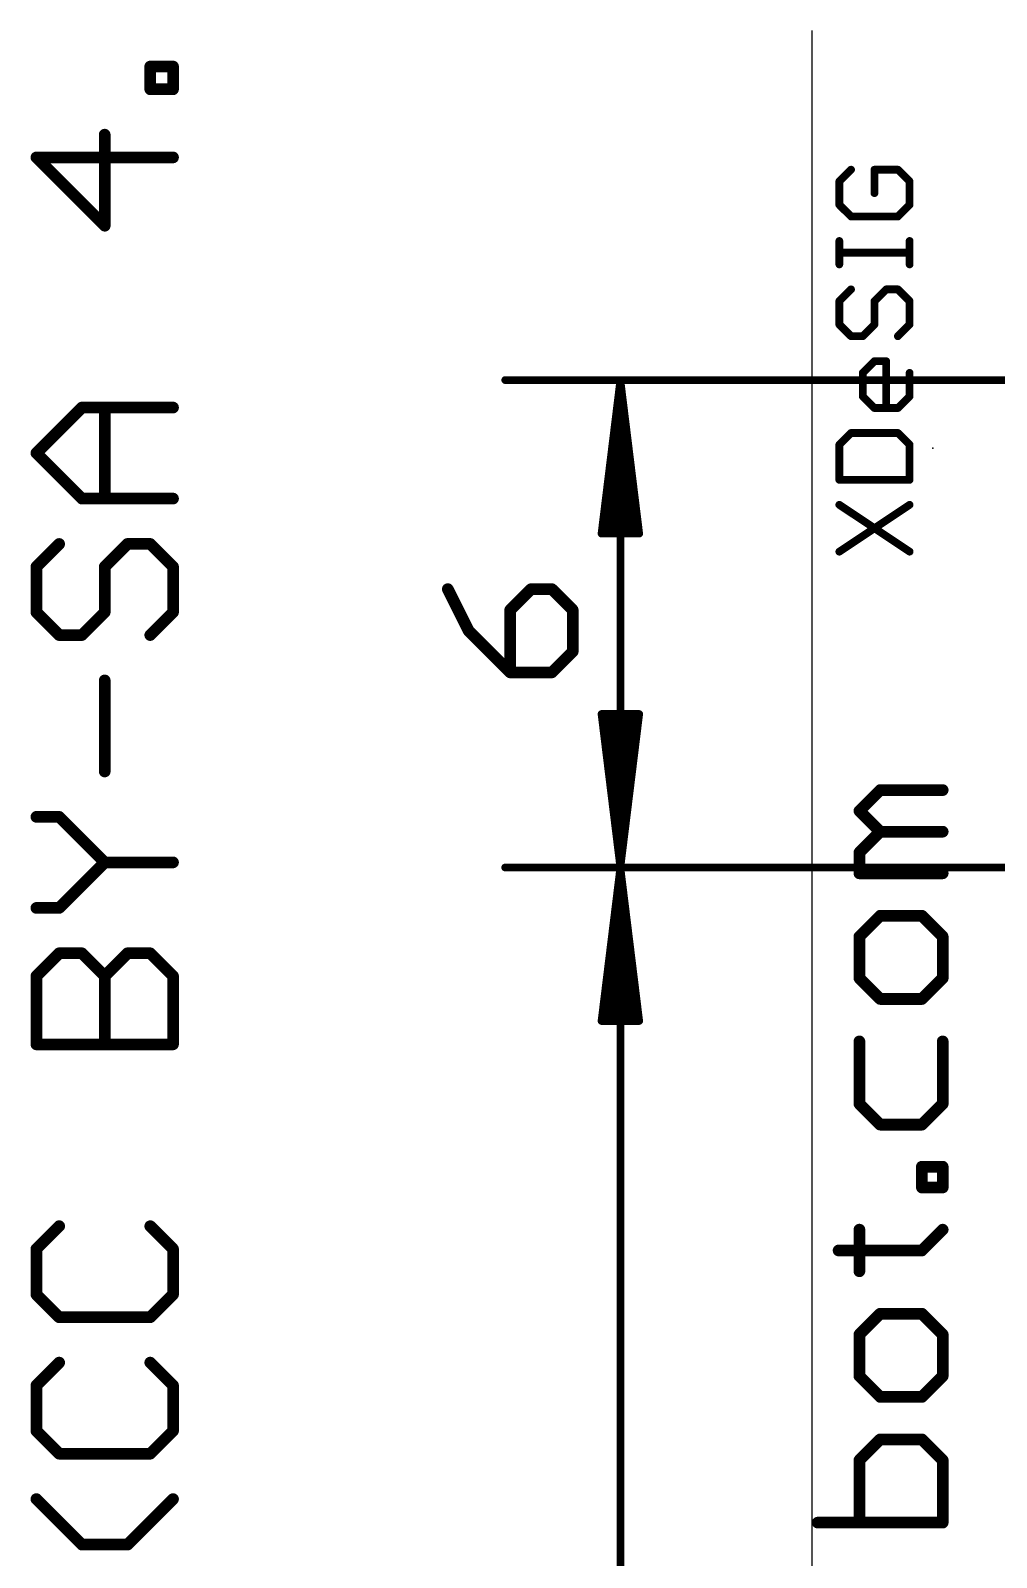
# Model space of a CAD drawing. Extents: x -10 to 70, y -21 to 116.
# Drawn here: x -10.18 to 2.4, y 80.11 to 100 of the extents above; entities that cross this region are included whole.
import ezdxf

# ---------------------------------------------------------------- set-up
doc = ezdxf.new("R2010")
doc.units = 0
for name, color, linetype in [('20', 7, 'CONTINUOUS'), ('21', 253, 'CONTINUOUS'), ('23', 7, 'CONTINUOUS'), ('47', 253, 'CONTINUOUS')]:
    doc.layers.add(name, color=color, linetype=linetype)

msp = doc.modelspace()

# ---------------------------------------------------------------- linework, layer by layer
at = {"layer": '20'}
msp.add_line((0, 51), (0, 100), dxfattribs=at)
at = {"layer": '21'}
for points, const_width in [([(0.5046, 98.1872), (0.352, 98.0346)], 0.1016), ([(0.352, 98.0346), (0.352, 97.7296)], 0.1016), ([(1.1147, 98.1872), (0.8096, 98.1872)], 0.1016), ([(0.8096, 98.1872), (0.8096, 97.8821)], 0.1016), ([(1.2672, 98.0346), (1.1147, 98.1872)], 0.1016), ([(1.2672, 97.7296), (1.2672, 98.0346)], 0.1016), ([(0.352, 97.7296), (0.5046, 97.5771)], 0.1016), ([(1.1147, 97.5771), (1.2672, 97.7296)], 0.1016), ([(0.5046, 97.5771), (1.1147, 97.5771)], 0.1016), ([(0.352, 96.9534), (0.352, 97.2584)], 0.1016), ([(1.2672, 96.9534), (1.2672, 97.2584)], 0.1016), ([(1.2672, 97.1059), (0.352, 97.1059)], 0.1016), ([(0.5046, 96.628), (0.352, 96.4754)], 0.1016), ([(0.8096, 96.4754), (0.9621, 96.628)], 0.1016), ([(0.9621, 96.628), (1.1147, 96.628)], 0.1016), ([(1.1147, 96.628), (1.2672, 96.4754)], 0.1016), ([(0.352, 96.4754), (0.352, 96.1704)], 0.1016), ([(0.8096, 96.1704), (0.8096, 96.4754)], 0.1016), ([(1.2672, 96.4754), (1.2672, 96.1704)], 0.1016), ([(0.352, 96.1704), (0.5046, 96.0179)], 0.1016), ([(0.6571, 96.0179), (0.8096, 96.1704)], 0.1016), ([(1.2672, 96.1704), (1.1147, 96.0179)], 0.1016), ([(0.5046, 96.0179), (0.6571, 96.0179)], 0.1016), ([(0.6571, 95.5399), (0.8096, 95.6925)], 0.1016), ([(0.8096, 95.6925), (0.9621, 95.6925)], 0.1016), ([(0.9621, 95.6925), (0.9621, 95.0823)], 0.1016), ([(0.6571, 95.2349), (0.6571, 95.5399)], 0.1016), ([(1.2672, 95.5399), (1.2672, 95.2349)], 0.1016), ([(0.8096, 95.0823), (0.6571, 95.2349)], 0.1016), ([(1.2672, 95.2349), (1.1147, 95.0823)], 0.1016), ([(1.1147, 95.0823), (0.8096, 95.0823)], 0.1016), ([(0.5046, 94.7569), (0.352, 94.6044)], 0.1016), ([(1.1147, 94.7569), (0.5046, 94.7569)], 0.1016), ([(1.2672, 94.6044), (1.1147, 94.7569)], 0.1016), ([(0.352, 94.6044), (0.352, 94.1468)], 0.1016), ([(1.2672, 94.1468), (1.2672, 94.6044)], 0.1016), ([(0.352, 94.1468), (1.2672, 94.1468)], 0.1016), ([(0.352, 93.2113), (1.2672, 93.8214)], 0.1016), ([(0.352, 93.8214), (1.2672, 93.2113)], 0.1016), ([(0.6136, 89.834), (0.8848, 90.1052)], 0.1524), ([(0.8848, 90.1052), (1.6983, 90.1052)], 0.1524), ([(0.8848, 89.5628), (0.6136, 89.834)], 0.1524), ([(0.6136, 89.2917), (0.8848, 89.5628)], 0.1524), ([(0.8848, 89.5628), (1.6983, 89.5628)], 0.1524), ([(0.6136, 89.0205), (0.6136, 89.2917)], 0.1524), ([(1.6983, 89.0205), (0.6136, 89.0205)], 0.1524), ([(0.8848, 88.468), (0.6136, 88.1968)], 0.1524), ([(1.4271, 88.468), (0.8848, 88.468)], 0.1524), ([(1.6983, 88.1968), (1.4271, 88.468)], 0.1524), ([(0.6136, 88.1968), (0.6136, 87.6545)], 0.1524), ([(1.6983, 87.6545), (1.6983, 88.1968)], 0.1524), ([(0.6136, 87.6545), (0.8848, 87.3834)], 0.1524), ([(1.4271, 87.3834), (1.6983, 87.6545)], 0.1524), ([(0.8848, 87.3834), (1.4271, 87.3834)], 0.1524), ([(0.6136, 86.8309), (0.6136, 86.0174)], 0.1524), ([(1.6983, 86.0174), (1.6983, 86.8309)], 0.1524), ([(0.6136, 86.0174), (0.8848, 85.7462)], 0.1524), ([(1.4271, 85.7462), (1.6983, 86.0174)], 0.1524), ([(0.8848, 85.7462), (1.4271, 85.7462)], 0.1524), ([(1.4271, 84.9276), (1.4271, 85.1988)], 0.1524), ([(1.4271, 85.1988), (1.6983, 85.1988)], 0.1524), ([(1.6983, 85.1988), (1.6983, 84.9276)], 0.1524), ([(1.6983, 84.9276), (1.4271, 84.9276)], 0.1524), ([(0.6136, 83.8362), (0.6136, 84.3785)], 0.1524), ([(1.4271, 84.1073), (1.6983, 84.3785)], 0.1524), ([(0.3425, 84.1073), (1.4271, 84.1073)], 0.1524), ([(0.8848, 83.2837), (0.6136, 83.0125)], 0.1524), ([(1.4271, 83.2837), (0.8848, 83.2837)], 0.1524), ([(1.6983, 83.0125), (1.4271, 83.2837)], 0.1524), ([(0.6136, 83.0125), (0.6136, 82.4702)], 0.1524), ([(1.6983, 82.4702), (1.6983, 83.0125)], 0.1524), ([(0.6136, 82.4702), (0.8848, 82.199)], 0.1524), ([(1.4271, 82.199), (1.6983, 82.4702)], 0.1524), ([(0.8848, 82.199), (1.4271, 82.199)], 0.1524), ([(0.8848, 81.6465), (0.6136, 81.3754)], 0.1524), ([(1.4271, 81.6465), (0.8848, 81.6465)], 0.1524), ([(1.6983, 81.3754), (1.4271, 81.6465)], 0.1524), ([(0.6136, 81.3754), (0.6136, 80.5619)], 0.1524), ([(1.6983, 80.5619), (1.6983, 81.3754)], 0.1524), ([(0.0713, 80.5619), (1.6983, 80.5619)], 0.1524)]:
    msp.add_lwpolyline(points, dxfattribs=dict(at, const_width=const_width))
for points, const_width in [([(0.3774, 98.0346, 1), (0.3266, 98.0346)], 0.0508), ([(0.3341, 98.0526, 1), (0.37, 98.0167)], 0.0508), ([(0.5225, 98.1692, 1), (0.4866, 98.2051)], 0.0508), ([(0.8096, 98.2126, 1), (0.8096, 98.1618)], 0.0508), ([(0.835, 98.1872, 1), (0.7842, 98.1872)], 0.0508), ([(1.1326, 98.2051, 1), (1.0967, 98.1692)], 0.0508), ([(1.1147, 98.1618, 1), (1.1147, 98.2126)], 0.0508), ([(1.2926, 98.0346, 1), (1.2418, 98.0346)], 0.0508), ([(1.2492, 98.0167, 1), (1.2852, 98.0526)], 0.0508), ([(0.7842, 97.8821, 1), (0.835, 97.8821)], 0.0508), ([(0.3266, 97.7296, 1), (0.3774, 97.7296)], 0.0508), ([(0.37, 97.7475, 1), (0.3341, 97.7116)], 0.0508), ([(1.2418, 97.7296, 1), (1.2926, 97.7296)], 0.0508), ([(1.2852, 97.7116, 1), (1.2492, 97.7475)], 0.0508), ([(0.5046, 97.6025, 1), (0.5046, 97.5517)], 0.0508), ([(0.4866, 97.5591, 1), (0.5225, 97.595)], 0.0508), ([(1.0967, 97.595, 1), (1.1326, 97.5591)], 0.0508), ([(1.1147, 97.5517, 1), (1.1147, 97.6025)], 0.0508), ([(0.3774, 97.2584, 1), (0.3266, 97.2584)], 0.0508), ([(1.2926, 97.2584, 1), (1.2418, 97.2584)], 0.0508), ([(0.352, 97.1313, 1), (0.352, 97.0805)], 0.0508), ([(1.2672, 97.0805, 1), (1.2672, 97.1313)], 0.0508), ([(0.3266, 96.9534, 1), (0.3774, 96.9534)], 0.0508), ([(1.2418, 96.9534, 1), (1.2926, 96.9534)], 0.0508), ([(0.5225, 96.61, 1), (0.4866, 96.6459)], 0.0508), ([(0.9621, 96.6534, 1), (0.9621, 96.6026)], 0.0508), ([(0.9801, 96.61, 1), (0.9442, 96.6459)], 0.0508), ([(1.1326, 96.6459, 1), (1.0967, 96.61)], 0.0508), ([(1.1147, 96.6026, 1), (1.1147, 96.6534)], 0.0508), ([(0.3774, 96.4754, 1), (0.3266, 96.4754)], 0.0508), ([(0.3341, 96.4934, 1), (0.37, 96.4575)], 0.0508), ([(0.835, 96.4754, 1), (0.7842, 96.4754)], 0.0508), ([(0.7916, 96.4934, 1), (0.8276, 96.4575)], 0.0508), ([(1.2926, 96.4754, 1), (1.2418, 96.4754)], 0.0508), ([(1.2492, 96.4575, 1), (1.2852, 96.4934)], 0.0508), ([(0.3266, 96.1704, 1), (0.3774, 96.1704)], 0.0508), ([(0.37, 96.1883, 1), (0.3341, 96.1524)], 0.0508), ([(0.7842, 96.1704, 1), (0.835, 96.1704)], 0.0508), ([(0.8276, 96.1524, 1), (0.7916, 96.1883)], 0.0508), ([(1.2418, 96.1704, 1), (1.2926, 96.1704)], 0.0508), ([(1.2852, 96.1524, 1), (1.2492, 96.1883)], 0.0508), ([(0.5046, 96.0433, 1), (0.5046, 95.9925)], 0.0508), ([(0.4866, 95.9999, 1), (0.5225, 96.0358)], 0.0508), ([(0.6391, 96.0358, 1), (0.675, 95.9999)], 0.0508), ([(0.6571, 95.9925, 1), (0.6571, 96.0433)], 0.0508), ([(1.0967, 96.0358, 1), (1.1326, 95.9999)], 0.0508), ([(0.8096, 95.7179, 1), (0.8096, 95.6671)], 0.0508), ([(0.8276, 95.6745, 1), (0.7916, 95.7104)], 0.0508), ([(0.9875, 95.6925, 1), (0.9367, 95.6925)], 0.0508), ([(0.9621, 95.6671, 1), (0.9621, 95.7179)], 0.0508), ([(0.6825, 95.5399, 1), (0.6317, 95.5399)], 0.0508), ([(0.6391, 95.5579, 1), (0.675, 95.522)], 0.0508), ([(1.2926, 95.5399, 1), (1.2418, 95.5399)], 0.0508), ([(0.675, 95.2528, 1), (0.6391, 95.2169)], 0.0508), ([(1.2852, 95.2169, 1), (1.2492, 95.2528)], 0.0508), ([(0.6317, 95.2349, 1), (0.6825, 95.2349)], 0.0508), ([(0.8096, 95.1077, 1), (0.8096, 95.0569)], 0.0508), ([(0.7916, 95.0644, 1), (0.8276, 95.1003)], 0.0508), ([(0.9367, 95.0823, 1), (0.9875, 95.0823)], 0.0508), ([(1.0967, 95.1003, 1), (1.1326, 95.0644)], 0.0508), ([(1.1147, 95.0569, 1), (1.1147, 95.1077)], 0.0508), ([(1.2418, 95.2349, 1), (1.2926, 95.2349)], 0.0508), ([(0.5046, 94.7823, 1), (0.5046, 94.7315)], 0.0508), ([(0.5225, 94.739, 1), (0.4866, 94.7749)], 0.0508), ([(1.1326, 94.7749, 1), (1.0967, 94.739)], 0.0508), ([(1.1147, 94.7315, 1), (1.1147, 94.7823)], 0.0508), ([(0.3774, 94.6044, 1), (0.3266, 94.6044)], 0.0508), ([(0.3341, 94.6224, 1), (0.37, 94.5864)], 0.0508), ([(1.2926, 94.6044, 1), (1.2418, 94.6044)], 0.0508), ([(1.2492, 94.5864, 1), (1.2852, 94.6224)], 0.0508), ([(0.352, 94.1722, 1), (0.352, 94.1214)], 0.0508), ([(0.3266, 94.1468, 1), (0.3774, 94.1468)], 0.0508), ([(1.2418, 94.1468, 1), (1.2926, 94.1468)], 0.0508), ([(1.2672, 94.1214, 1), (1.2672, 94.1722)], 0.0508), ([(0.3661, 93.8426, 1), (0.3379, 93.8003)], 0.0508), ([(1.2813, 93.8003, 1), (1.2531, 93.8426)], 0.0508), ([(0.3379, 93.2324, 1), (0.3661, 93.1902)], 0.0508), ([(1.2531, 93.1902, 1), (1.2813, 93.2324)], 0.0508), ([(0.8848, 90.1433, 1), (0.8848, 90.0671)], 0.0762), ([(0.9117, 90.0782, 1), (0.8579, 90.1321)], 0.0762), ([(1.6983, 90.0671, 1), (1.6983, 90.1433)], 0.0762), ([(0.6406, 89.8609, 1), (0.5867, 89.8071)], 0.0762), ([(0.5867, 89.8609, 1), (0.6406, 89.8071)], 0.0762), ([(0.8848, 89.6009, 1), (0.8848, 89.5247)], 0.0762), ([(0.9117, 89.5359, 1), (0.8579, 89.5898)], 0.0762), ([(0.8579, 89.5359, 1), (0.9117, 89.5898)], 0.0762), ([(1.6983, 89.5247, 1), (1.6983, 89.6009)], 0.0762), ([(0.6517, 89.2917, 1), (0.5755, 89.2917)], 0.0762), ([(0.5867, 89.3186, 1), (0.6406, 89.2647)], 0.0762), ([(0.6136, 89.0586, 1), (0.6136, 88.9824)], 0.0762), ([(0.5755, 89.0205, 1), (0.6517, 89.0205)], 0.0762), ([(1.6983, 88.9824, 1), (1.6983, 89.0586)], 0.0762), ([(0.8848, 88.5061, 1), (0.8848, 88.4299)], 0.0762), ([(0.9117, 88.4411, 1), (0.8579, 88.495)], 0.0762), ([(1.4541, 88.4949, 1), (1.4002, 88.4411)], 0.0762), ([(1.4271, 88.4299, 1), (1.4271, 88.5061)], 0.0762), ([(0.6517, 88.1968, 1), (0.5755, 88.1968)], 0.0762), ([(0.5867, 88.2238, 1), (0.6406, 88.1699)], 0.0762), ([(1.7364, 88.1968, 1), (1.6602, 88.1968)], 0.0762), ([(1.6714, 88.1699, 1), (1.7252, 88.2238)], 0.0762), ([(0.6406, 87.6815, 1), (0.5867, 87.6276)], 0.0762), ([(1.7252, 87.6276, 1), (1.6714, 87.6815)], 0.0762), ([(0.5755, 87.6545, 1), (0.6517, 87.6545)], 0.0762), ([(1.6602, 87.6545, 1), (1.7364, 87.6545)], 0.0762), ([(0.8848, 87.4215, 1), (0.8848, 87.3453)], 0.0762), ([(0.8579, 87.3564, 1), (0.9117, 87.4103)], 0.0762), ([(1.4002, 87.4103, 1), (1.4541, 87.3564)], 0.0762), ([(1.4271, 87.3453, 1), (1.4271, 87.4215)], 0.0762), ([(0.6517, 86.8309, 1), (0.5755, 86.8309)], 0.0762), ([(1.7364, 86.8309, 1), (1.6602, 86.8309)], 0.0762), ([(0.6406, 86.0443, 1), (0.5867, 85.9904)], 0.0762), ([(0.5755, 86.0174, 1), (0.6517, 86.0174)], 0.0762), ([(1.6602, 86.0174, 1), (1.7364, 86.0174)], 0.0762), ([(1.7252, 85.9904, 1), (1.6714, 86.0443)], 0.0762), ([(0.8848, 85.7843, 1), (0.8848, 85.7081)], 0.0762), ([(0.8579, 85.7193, 1), (0.9117, 85.7731)], 0.0762), ([(1.4002, 85.7731, 1), (1.4541, 85.7193)], 0.0762), ([(1.4271, 85.7081, 1), (1.4271, 85.7843)], 0.0762), ([(1.4652, 85.1988, 1), (1.389, 85.1988)], 0.0762), ([(1.4271, 85.2369, 1), (1.4271, 85.1607)], 0.0762), ([(1.7364, 85.1988, 1), (1.6602, 85.1988)], 0.0762), ([(1.6983, 85.1607, 1), (1.6983, 85.2369)], 0.0762), ([(1.4271, 84.9657, 1), (1.4271, 84.8895)], 0.0762), ([(1.389, 84.9276, 1), (1.4652, 84.9276)], 0.0762), ([(1.6602, 84.9276, 1), (1.7364, 84.9276)], 0.0762), ([(1.6983, 84.8895, 1), (1.6983, 84.9657)], 0.0762), ([(0.6517, 84.3785, 1), (0.5755, 84.3785)], 0.0762), ([(1.7252, 84.3516, 1), (1.6714, 84.4054)], 0.0762), ([(0.3425, 84.1454, 1), (0.3425, 84.0692)], 0.0762), ([(1.4002, 84.1343, 1), (1.4541, 84.0804)], 0.0762), ([(1.4271, 84.0692, 1), (1.4271, 84.1454)], 0.0762), ([(0.5755, 83.8362, 1), (0.6517, 83.8362)], 0.0762), ([(0.8848, 83.3218, 1), (0.8848, 83.2456)], 0.0762), ([(0.9117, 83.2567, 1), (0.8579, 83.3106)], 0.0762), ([(1.4541, 83.3106, 1), (1.4002, 83.2567)], 0.0762), ([(1.4271, 83.2456, 1), (1.4271, 83.3218)], 0.0762), ([(0.6517, 83.0125, 1), (0.5755, 83.0125)], 0.0762), ([(0.5867, 83.0395, 1), (0.6406, 82.9856)], 0.0762), ([(1.7364, 83.0125, 1), (1.6602, 83.0125)], 0.0762), ([(1.6714, 82.9856, 1), (1.7252, 83.0395)], 0.0762), ([(0.6406, 82.4971, 1), (0.5867, 82.4432)], 0.0762), ([(0.5755, 82.4702, 1), (0.6517, 82.4702)], 0.0762), ([(1.6602, 82.4702, 1), (1.7364, 82.4702)], 0.0762), ([(1.7252, 82.4432, 1), (1.6714, 82.4971)], 0.0762), ([(0.8848, 82.2371, 1), (0.8848, 82.1609)], 0.0762), ([(0.8579, 82.1721, 1), (0.9117, 82.226)], 0.0762), ([(1.4002, 82.226, 1), (1.4541, 82.1721)], 0.0762), ([(1.4271, 82.1609, 1), (1.4271, 82.2371)], 0.0762), ([(0.8848, 81.6846, 1), (0.8848, 81.6084)], 0.0762), ([(0.9117, 81.6196, 1), (0.8579, 81.6735)], 0.0762), ([(1.4541, 81.6735, 1), (1.4002, 81.6196)], 0.0762), ([(1.4271, 81.6084, 1), (1.4271, 81.6846)], 0.0762), ([(0.6517, 81.3754, 1), (0.5755, 81.3754)], 0.0762), ([(0.5867, 81.4023, 1), (0.6406, 81.3484)], 0.0762), ([(1.7364, 81.3754, 1), (1.6602, 81.3754)], 0.0762), ([(1.6714, 81.3484, 1), (1.7252, 81.4023)], 0.0762), ([(0.0713, 80.6, 1), (0.0713, 80.5238)], 0.0762), ([(0.5755, 80.5619, 1), (0.6517, 80.5619)], 0.0762), ([(1.6602, 80.5619, 1), (1.7364, 80.5619)], 0.0762), ([(1.6983, 80.5238, 1), (1.6983, 80.6)], 0.0762)]:
    msp.add_lwpolyline(points, format="xyb", dxfattribs=dict(at, const_width=const_width))
at = {"layer": '23'}
msp.add_point((1.572, 94.5575), dxfattribs=at)
at = {"layer": '47'}
for points, const_width in [([(-8.6228, 99.2347), (-8.6228, 99.5313)], 0.1524), ([(-8.6228, 99.5313), (-8.3262, 99.5313)], 0.1524), ([(-8.3262, 99.5313), (-8.3262, 99.2347)], 0.1524), ([(-8.3262, 99.2347), (-8.6228, 99.2347)], 0.1524), ([(-9.216, 97.4573), (-9.216, 98.6436)], 0.1524), ([(-8.3262, 98.347), (-10.1057, 98.347)], 0.1524), ([(-10.1057, 98.347), (-9.216, 97.4573)], 0.1524), ([(43.7995, 95.4465), (-4, 95.4465)], 0.1), ([(-2.5, 95.4465), (-2.7456, 93.4465)], 0.1), ([(-2.5, 95.4465), (-2.7, 93.4465)], 0.1), ([(-2.5, 95.4465), (-2.6, 93.4465)], 0.1), ([(-2.5, 89.0965), (-2.5, 95.4465)], 0.1), ([(-2.2544, 93.4465), (-2.5, 95.4465)], 0.1), ([(-2.4, 93.4465), (-2.5, 95.4465)], 0.1), ([(-2.3, 93.4465), (-2.5, 95.4465)], 0.1), ([(-10.1057, 94.4955), (-9.5125, 95.0886)], 0.1524), ([(-9.5125, 95.0886), (-8.3262, 95.0886)], 0.1524), ([(-9.216, 93.9023), (-9.216, 95.0886)], 0.1524), ([(-9.5125, 93.9023), (-10.1057, 94.4955)], 0.1524), ([(-8.3262, 93.9023), (-9.5125, 93.9023)], 0.1524), ([(-2.7456, 93.4465), (-2.2544, 93.4465)], 0.1), ([(-9.8091, 93.3111), (-10.1057, 93.0146)], 0.1524), ([(-9.216, 93.0146), (-8.9194, 93.3111)], 0.1524), ([(-8.9194, 93.3111), (-8.6228, 93.3111)], 0.1524), ([(-8.6228, 93.3111), (-8.3262, 93.0146)], 0.1524), ([(-10.1057, 93.0146), (-10.1057, 92.4214)], 0.1524), ([(-9.216, 92.4214), (-9.216, 93.0146)], 0.1524), ([(-8.3262, 93.0146), (-8.3262, 92.4214)], 0.1524), ([(-4.7477, 92.7228), (-4.4765, 92.1804)], 0.1524), ([(-3.663, 92.7228), (-3.9342, 92.4516)], 0.1524), ([(-3.3919, 92.7228), (-3.663, 92.7228)], 0.1524), ([(-3.1207, 92.4516), (-3.3919, 92.7228)], 0.1524), ([(-3.9342, 92.4516), (-3.9342, 91.6381)], 0.1524), ([(-3.1207, 91.9093), (-3.1207, 92.4516)], 0.1524), ([(-10.1057, 92.4214), (-9.8091, 92.1248)], 0.1524), ([(-9.5125, 92.1248), (-9.216, 92.4214)], 0.1524), ([(-8.3262, 92.4214), (-8.6228, 92.1248)], 0.1524), ([(-9.8091, 92.1248), (-9.5125, 92.1248)], 0.1524), ([(-4.4765, 92.1804), (-3.9342, 91.6381)], 0.1524), ([(-3.3919, 91.6381), (-3.1207, 91.9093)], 0.1524), ([(-3.9342, 91.6381), (-3.3919, 91.6381)], 0.1524), ([(-9.216, 90.3473), (-9.216, 91.5337)], 0.1524), ([(-2.5, 89.0965), (-2.7456, 91.0965)], 0.1), ([(-2.7456, 91.0965), (-2.2544, 91.0965)], 0.1), ([(-2.5, 89.0965), (-2.7, 91.0965)], 0.1), ([(-2.5, 89.0965), (-2.6, 91.0965)], 0.1), ([(-2.2544, 91.0965), (-2.5, 89.0965)], 0.1), ([(-2.4, 91.0965), (-2.5, 89.0965)], 0.1), ([(-2.3, 91.0965), (-2.5, 89.0965)], 0.1), ([(-9.8091, 89.7562), (-10.1057, 89.7562)], 0.1524), ([(-9.216, 89.163), (-9.8091, 89.7562)], 0.1524), ([(-9.8091, 88.5698), (-9.216, 89.163)], 0.1524), ([(-9.216, 89.163), (-8.3262, 89.163)], 0.1524), ([(5.6995, 89.0965), (-4, 89.0965)], 0.1), ([(5.6995, 89.0965), (-4, 89.0965)], 0.1), ([(-2.5, 89.0965), (-2.7456, 87.0965)], 0.1), ([(-2.5, 89.0965), (-2.7, 87.0965)], 0.1), ([(-2.5, 89.0965), (-2.6, 87.0965)], 0.1), ([(-2.5, 55.33), (-2.5, 89.0965)], 0.1), ([(-2.2544, 87.0965), (-2.5, 89.0965)], 0.1), ([(-2.4, 87.0965), (-2.5, 89.0965)], 0.1), ([(-2.3, 87.0965), (-2.5, 89.0965)], 0.1), ([(-10.1057, 88.5698), (-9.8091, 88.5698)], 0.1524), ([(-10.1057, 87.6821), (-9.8091, 87.9787)], 0.1524), ([(-9.8091, 87.9787), (-9.5125, 87.9787)], 0.1524), ([(-9.5125, 87.9787), (-9.216, 87.6821)], 0.1524), ([(-9.216, 87.6821), (-8.9194, 87.9787)], 0.1524), ([(-8.9194, 87.9787), (-8.6228, 87.9787)], 0.1524), ([(-8.6228, 87.9787), (-8.3262, 87.6821)], 0.1524), ([(-10.1057, 86.7923), (-10.1057, 87.6821)], 0.1524), ([(-9.216, 86.7923), (-9.216, 87.6821)], 0.1524), ([(-8.3262, 87.6821), (-8.3262, 86.7923)], 0.1524), ([(-2.7456, 87.0965), (-2.2544, 87.0965)], 0.1), ([(-8.3262, 86.7923), (-10.1057, 86.7923)], 0.1524), ([(-9.8091, 84.4237), (-10.1057, 84.1271)], 0.1524), ([(-8.3262, 84.1271), (-8.6228, 84.4237)], 0.1524), ([(-10.1057, 84.1271), (-10.1057, 83.534)], 0.1524), ([(-8.3262, 83.534), (-8.3262, 84.1271)], 0.1524), ([(-10.1057, 83.534), (-9.8091, 83.2374)], 0.1524), ([(-8.6228, 83.2374), (-8.3262, 83.534)], 0.1524), ([(-9.8091, 83.2374), (-8.6228, 83.2374)], 0.1524), ([(-9.8091, 82.6462), (-10.1057, 82.3497)], 0.1524), ([(-8.3262, 82.3497), (-8.6228, 82.6462)], 0.1524), ([(-10.1057, 82.3497), (-10.1057, 81.7565)], 0.1524), ([(-8.3262, 81.7565), (-8.3262, 82.3497)], 0.1524), ([(-10.1057, 81.7565), (-9.8091, 81.4599)], 0.1524), ([(-8.6228, 81.4599), (-8.3262, 81.7565)], 0.1524), ([(-9.8091, 81.4599), (-8.6228, 81.4599)], 0.1524), ([(-9.5125, 80.2749), (-10.1057, 80.8681)], 0.1524), ([(-8.3262, 80.8681), (-8.9194, 80.2749)], 0.1524), ([(-8.9194, 80.2749), (-9.5125, 80.2749)], 0.1524)]:
    msp.add_lwpolyline(points, dxfattribs=dict(at, const_width=const_width))
for points, const_width in [([(-8.5847, 99.5313, 1), (-8.6609, 99.5313)], 0.0762), ([(-8.6228, 99.5694, 1), (-8.6228, 99.4932)], 0.0762), ([(-8.2881, 99.5313, 1), (-8.3643, 99.5313)], 0.0762), ([(-8.3262, 99.4932, 1), (-8.3262, 99.5694)], 0.0762), ([(-8.6228, 99.2728, 1), (-8.6228, 99.1966)], 0.0762), ([(-8.6609, 99.2347, 1), (-8.5847, 99.2347)], 0.0762), ([(-8.3643, 99.2347, 1), (-8.2881, 99.2347)], 0.0762), ([(-8.3262, 99.1966, 1), (-8.3262, 99.2728)], 0.0762), ([(-9.1779, 98.6436, 1), (-9.2541, 98.6436)], 0.0762), ([(-10.0788, 98.374, 1), (-10.1327, 98.3201)], 0.0762), ([(-10.1057, 98.3851, 1), (-10.1057, 98.3089)], 0.0762), ([(-8.3262, 98.3089, 1), (-8.3262, 98.3851)], 0.0762), ([(-9.2541, 97.4573, 1), (-9.1779, 97.4573)], 0.0762), ([(-9.2429, 97.4303, 1), (-9.189, 97.4842)], 0.0762), ([(-4, 95.4715, 1), (-4, 95.4215)], 0.05), ([(-2.475, 95.4465, 1), (-2.525, 95.4465)], 0.05), ([(-2.4752, 95.4495, 1), (-2.5248, 95.4435)], 0.05), ([(-2.475, 95.4453, 1), (-2.525, 95.4477)], 0.05), ([(-2.475, 95.4477, 1), (-2.525, 95.4453)], 0.05), ([(-2.4751, 95.449, 1), (-2.5249, 95.444)], 0.05), ([(-2.4751, 95.444, 1), (-2.5249, 95.449)], 0.05), ([(-2.4752, 95.4435, 1), (-2.5248, 95.4495)], 0.05), ([(-9.5125, 95.1267, 1), (-9.5125, 95.0505)], 0.0762), ([(-9.4856, 95.0617, 1), (-9.5395, 95.1156)], 0.0762), ([(-9.1779, 95.0886, 1), (-9.2541, 95.0886)], 0.0762), ([(-8.3262, 95.0505, 1), (-8.3262, 95.1267)], 0.0762), ([(-10.0788, 94.5224, 1), (-10.1327, 94.4685)], 0.0762), ([(-10.1327, 94.5224, 1), (-10.0788, 94.4685)], 0.0762), ([(-9.5125, 93.9404, 1), (-9.5125, 93.8642)], 0.0762), ([(-9.5395, 93.8753, 1), (-9.4856, 93.9292)], 0.0762), ([(-9.2541, 93.9023, 1), (-9.1779, 93.9023)], 0.0762), ([(-8.3262, 93.8642, 1), (-8.3262, 93.9404)], 0.0762), ([(-2.7456, 93.4715, 1), (-2.7456, 93.4215)], 0.05), ([(-2.2544, 93.4215, 1), (-2.2544, 93.4715)], 0.05), ([(-9.7822, 93.2842, 1), (-9.8361, 93.3381)], 0.0762), ([(-8.9194, 93.3492, 1), (-8.9194, 93.273)], 0.0762), ([(-8.8924, 93.2842, 1), (-8.9463, 93.3381)], 0.0762), ([(-8.5958, 93.3381, 1), (-8.6497, 93.2842)], 0.0762), ([(-8.6228, 93.273, 1), (-8.6228, 93.3492)], 0.0762), ([(-2.7704, 93.4495, 1), (-2.7208, 93.4435)], 0.05), ([(-2.7249, 93.449, 1), (-2.6751, 93.444)], 0.05), ([(-2.625, 93.4477, 1), (-2.575, 93.4453)], 0.05), ([(-2.425, 93.4453, 1), (-2.375, 93.4477)], 0.05), ([(-2.3249, 93.444, 1), (-2.2751, 93.449)], 0.05), ([(-2.2792, 93.4435, 1), (-2.2296, 93.4495)], 0.05), ([(-10.1327, 93.0415, 1), (-10.0788, 92.9876)], 0.0762), ([(-10.0676, 93.0146, 1), (-10.1438, 93.0146)], 0.0762), ([(-9.1779, 93.0146, 1), (-9.2541, 93.0146)], 0.0762), ([(-9.2429, 93.0415, 1), (-9.189, 92.9876)], 0.0762), ([(-8.2881, 93.0146, 1), (-8.3643, 93.0146)], 0.0762), ([(-8.3531, 92.9876, 1), (-8.2993, 93.0415)], 0.0762), ([(-4.7136, 92.7398, 1), (-4.7818, 92.7057)], 0.0762), ([(-3.663, 92.7609, 1), (-3.663, 92.6847)], 0.0762), ([(-3.6361, 92.6958, 1), (-3.69, 92.7497)], 0.0762), ([(-3.3649, 92.7497, 1), (-3.4188, 92.6958)], 0.0762), ([(-3.3919, 92.6847, 1), (-3.3919, 92.7609)], 0.0762), ([(-3.8961, 92.4516, 1), (-3.9723, 92.4516)], 0.0762), ([(-3.9611, 92.4785, 1), (-3.9073, 92.4246)], 0.0762), ([(-3.0826, 92.4516, 1), (-3.1588, 92.4516)], 0.0762), ([(-3.1476, 92.4246, 1), (-3.0938, 92.4785)], 0.0762), ([(-10.0788, 92.4483, 1), (-10.1327, 92.3944)], 0.0762), ([(-10.1438, 92.4214, 1), (-10.0676, 92.4214)], 0.0762), ([(-9.2541, 92.4214, 1), (-9.1779, 92.4214)], 0.0762), ([(-9.189, 92.3944, 1), (-9.2429, 92.4483)], 0.0762), ([(-8.3643, 92.4214, 1), (-8.2881, 92.4214)], 0.0762), ([(-8.2993, 92.3944, 1), (-8.3531, 92.4483)], 0.0762), ([(-9.8091, 92.1629, 1), (-9.8091, 92.0867)], 0.0762), ([(-9.8361, 92.0979, 1), (-9.7822, 92.1517)], 0.0762), ([(-9.5395, 92.1517, 1), (-9.4856, 92.0979)], 0.0762), ([(-9.5125, 92.0867, 1), (-9.5125, 92.1629)], 0.0762), ([(-8.6497, 92.1517, 1), (-8.5958, 92.0979)], 0.0762), ([(-4.4496, 92.2074, 1), (-4.5035, 92.1535)], 0.0762), ([(-4.5106, 92.1634, 1), (-4.4424, 92.1975)], 0.0762), ([(-3.1588, 91.9093, 1), (-3.0826, 91.9093)], 0.0762), ([(-3.0938, 91.8823, 1), (-3.1476, 91.9362)], 0.0762), ([(-3.9342, 91.6762, 1), (-3.9342, 91.6)], 0.0762), ([(-3.9611, 91.6112, 1), (-3.9073, 91.665)], 0.0762), ([(-3.4188, 91.665, 1), (-3.3649, 91.6112)], 0.0762), ([(-3.3919, 91.6, 1), (-3.3919, 91.6762)], 0.0762), ([(-9.1779, 91.5337, 1), (-9.2541, 91.5337)], 0.0762), ([(-3.9723, 91.6381, 1), (-3.8961, 91.6381)], 0.0762), ([(-2.7208, 91.0995, 1), (-2.7704, 91.0935)], 0.05), ([(-2.7456, 91.1215, 1), (-2.7456, 91.0715)], 0.05), ([(-2.6751, 91.099, 1), (-2.7249, 91.094)], 0.05), ([(-2.575, 91.0977, 1), (-2.625, 91.0953)], 0.05), ([(-2.375, 91.0953, 1), (-2.425, 91.0977)], 0.05), ([(-2.2751, 91.094, 1), (-2.3249, 91.099)], 0.05), ([(-2.2296, 91.0935, 1), (-2.2792, 91.0995)], 0.05), ([(-2.2544, 91.0715, 1), (-2.2544, 91.1215)], 0.05), ([(-9.2541, 90.3473, 1), (-9.1779, 90.3473)], 0.0762), ([(-10.1057, 89.7943, 1), (-10.1057, 89.7181)], 0.0762), ([(-9.7822, 89.7831, 1), (-9.8361, 89.7292)], 0.0762), ([(-9.8091, 89.7181, 1), (-9.8091, 89.7943)], 0.0762), ([(-9.216, 89.2011, 1), (-9.216, 89.1249)], 0.0762), ([(-9.189, 89.1361, 1), (-9.2429, 89.1899)], 0.0762), ([(-9.2429, 89.1361, 1), (-9.189, 89.1899)], 0.0762), ([(-8.3262, 89.1249, 1), (-8.3262, 89.2011)], 0.0762), ([(-4, 89.1215, 1), (-4, 89.0715)], 0.05), ([(-4, 89.1215, 1), (-4, 89.0715)], 0.05), ([(-2.475, 89.0965, 1), (-2.525, 89.0965)], 0.05), ([(-2.4752, 89.0995, 1), (-2.5248, 89.0935)], 0.05), ([(-2.475, 89.0953, 1), (-2.525, 89.0977)], 0.05), ([(-2.475, 89.0977, 1), (-2.525, 89.0953)], 0.05), ([(-2.4751, 89.099, 1), (-2.5249, 89.094)], 0.05), ([(-2.5248, 89.0995, 1), (-2.4752, 89.0935)], 0.05), ([(-2.5249, 89.099, 1), (-2.4751, 89.094)], 0.05), ([(-2.525, 89.0953, 1), (-2.475, 89.0977)], 0.05), ([(-2.525, 89.0977, 1), (-2.475, 89.0953)], 0.05), ([(-2.525, 89.0965, 1), (-2.475, 89.0965)], 0.05), ([(-2.4751, 89.094, 1), (-2.5249, 89.099)], 0.05), ([(-2.5249, 89.094, 1), (-2.4751, 89.099)], 0.05), ([(-2.4752, 89.0935, 1), (-2.5248, 89.0995)], 0.05), ([(-2.5248, 89.0935, 1), (-2.4752, 89.0995)], 0.05), ([(-10.1057, 88.6079, 1), (-10.1057, 88.5317)], 0.0762), ([(-9.8361, 88.5968, 1), (-9.7822, 88.5429)], 0.0762), ([(-9.8091, 88.5317, 1), (-9.8091, 88.6079)], 0.0762), ([(-9.8091, 88.0168, 1), (-9.8091, 87.9406)], 0.0762), ([(-9.7822, 87.9518, 1), (-9.8361, 88.0056)], 0.0762), ([(-9.4856, 88.0056, 1), (-9.5395, 87.9518)], 0.0762), ([(-9.5125, 87.9406, 1), (-9.5125, 88.0168)], 0.0762), ([(-8.9194, 88.0168, 1), (-8.9194, 87.9406)], 0.0762), ([(-8.8924, 87.9518, 1), (-8.9463, 88.0056)], 0.0762), ([(-8.5958, 88.0056, 1), (-8.6497, 87.9518)], 0.0762), ([(-8.6228, 87.9406, 1), (-8.6228, 88.0168)], 0.0762), ([(-10.0676, 87.6821, 1), (-10.1438, 87.6821)], 0.0762), ([(-10.1327, 87.709, 1), (-10.0788, 87.6552)], 0.0762), ([(-9.1779, 87.6821, 1), (-9.2541, 87.6821)], 0.0762), ([(-9.2429, 87.709, 1), (-9.189, 87.6552)], 0.0762), ([(-9.2429, 87.6552, 1), (-9.189, 87.709)], 0.0762), ([(-8.2881, 87.6821, 1), (-8.3643, 87.6821)], 0.0762), ([(-8.3531, 87.6552, 1), (-8.2993, 87.709)], 0.0762), ([(-2.7456, 87.1215, 1), (-2.7456, 87.0715)], 0.05), ([(-2.2544, 87.0715, 1), (-2.2544, 87.1215)], 0.05), ([(-2.7704, 87.0995, 1), (-2.7208, 87.0935)], 0.05), ([(-2.7249, 87.099, 1), (-2.6751, 87.094)], 0.05), ([(-2.625, 87.0977, 1), (-2.575, 87.0953)], 0.05), ([(-2.425, 87.0953, 1), (-2.375, 87.0977)], 0.05), ([(-2.3249, 87.094, 1), (-2.2751, 87.099)], 0.05), ([(-2.2792, 87.0935, 1), (-2.2296, 87.0995)], 0.05), ([(-10.1057, 86.8304, 1), (-10.1057, 86.7542)], 0.0762), ([(-10.1438, 86.7923, 1), (-10.0676, 86.7923)], 0.0762), ([(-9.2541, 86.7923, 1), (-9.1779, 86.7923)], 0.0762), ([(-8.3643, 86.7923, 1), (-8.2881, 86.7923)], 0.0762), ([(-8.3262, 86.7542, 1), (-8.3262, 86.8304)], 0.0762), ([(-9.7822, 84.3968, 1), (-9.8361, 84.4507)], 0.0762), ([(-8.5958, 84.4507, 1), (-8.6497, 84.3968)], 0.0762), ([(-10.1327, 84.1541, 1), (-10.0788, 84.1002)], 0.0762), ([(-10.0676, 84.1271, 1), (-10.1438, 84.1271)], 0.0762), ([(-8.2881, 84.1271, 1), (-8.3643, 84.1271)], 0.0762), ([(-8.3531, 84.1002, 1), (-8.2993, 84.1541)], 0.0762), ([(-10.0788, 83.5609, 1), (-10.1327, 83.507)], 0.0762), ([(-10.1438, 83.534, 1), (-10.0676, 83.534)], 0.0762), ([(-8.3643, 83.534, 1), (-8.2881, 83.534)], 0.0762), ([(-8.2993, 83.507, 1), (-8.3531, 83.5609)], 0.0762), ([(-9.8091, 83.2755, 1), (-9.8091, 83.1993)], 0.0762), ([(-9.8361, 83.2104, 1), (-9.7822, 83.2643)], 0.0762), ([(-8.6497, 83.2643, 1), (-8.5958, 83.2104)], 0.0762), ([(-8.6228, 83.1993, 1), (-8.6228, 83.2755)], 0.0762), ([(-9.7822, 82.6193, 1), (-9.8361, 82.6732)], 0.0762), ([(-8.5958, 82.6732, 1), (-8.6497, 82.6193)], 0.0762), ([(-10.1327, 82.3766, 1), (-10.0788, 82.3227)], 0.0762), ([(-10.0676, 82.3497, 1), (-10.1438, 82.3497)], 0.0762), ([(-8.2881, 82.3497, 1), (-8.3643, 82.3497)], 0.0762), ([(-8.3531, 82.3227, 1), (-8.2993, 82.3766)], 0.0762), ([(-10.0788, 81.7834, 1), (-10.1327, 81.7295)], 0.0762), ([(-10.1438, 81.7565, 1), (-10.0676, 81.7565)], 0.0762), ([(-8.3643, 81.7565, 1), (-8.2881, 81.7565)], 0.0762), ([(-8.2993, 81.7295, 1), (-8.3531, 81.7834)], 0.0762), ([(-9.8091, 81.498, 1), (-9.8091, 81.4218)], 0.0762), ([(-9.8361, 81.433, 1), (-9.7822, 81.4868)], 0.0762), ([(-8.6497, 81.4868, 1), (-8.5958, 81.433)], 0.0762), ([(-8.6228, 81.4218, 1), (-8.6228, 81.498)], 0.0762), ([(-10.0788, 80.895, 1), (-10.1327, 80.8411)], 0.0762), ([(-8.2993, 80.8411, 1), (-8.3531, 80.895)], 0.0762), ([(-9.5125, 80.313, 1), (-9.5125, 80.2368)], 0.0762), ([(-9.5395, 80.248, 1), (-9.4856, 80.3018)], 0.0762), ([(-8.9463, 80.3018, 1), (-8.8924, 80.248)], 0.0762), ([(-8.9194, 80.2368, 1), (-8.9194, 80.313)], 0.0762)]:
    msp.add_lwpolyline(points, format="xyb", dxfattribs=dict(at, const_width=const_width))

doc.saveas('drawing.dxf')
